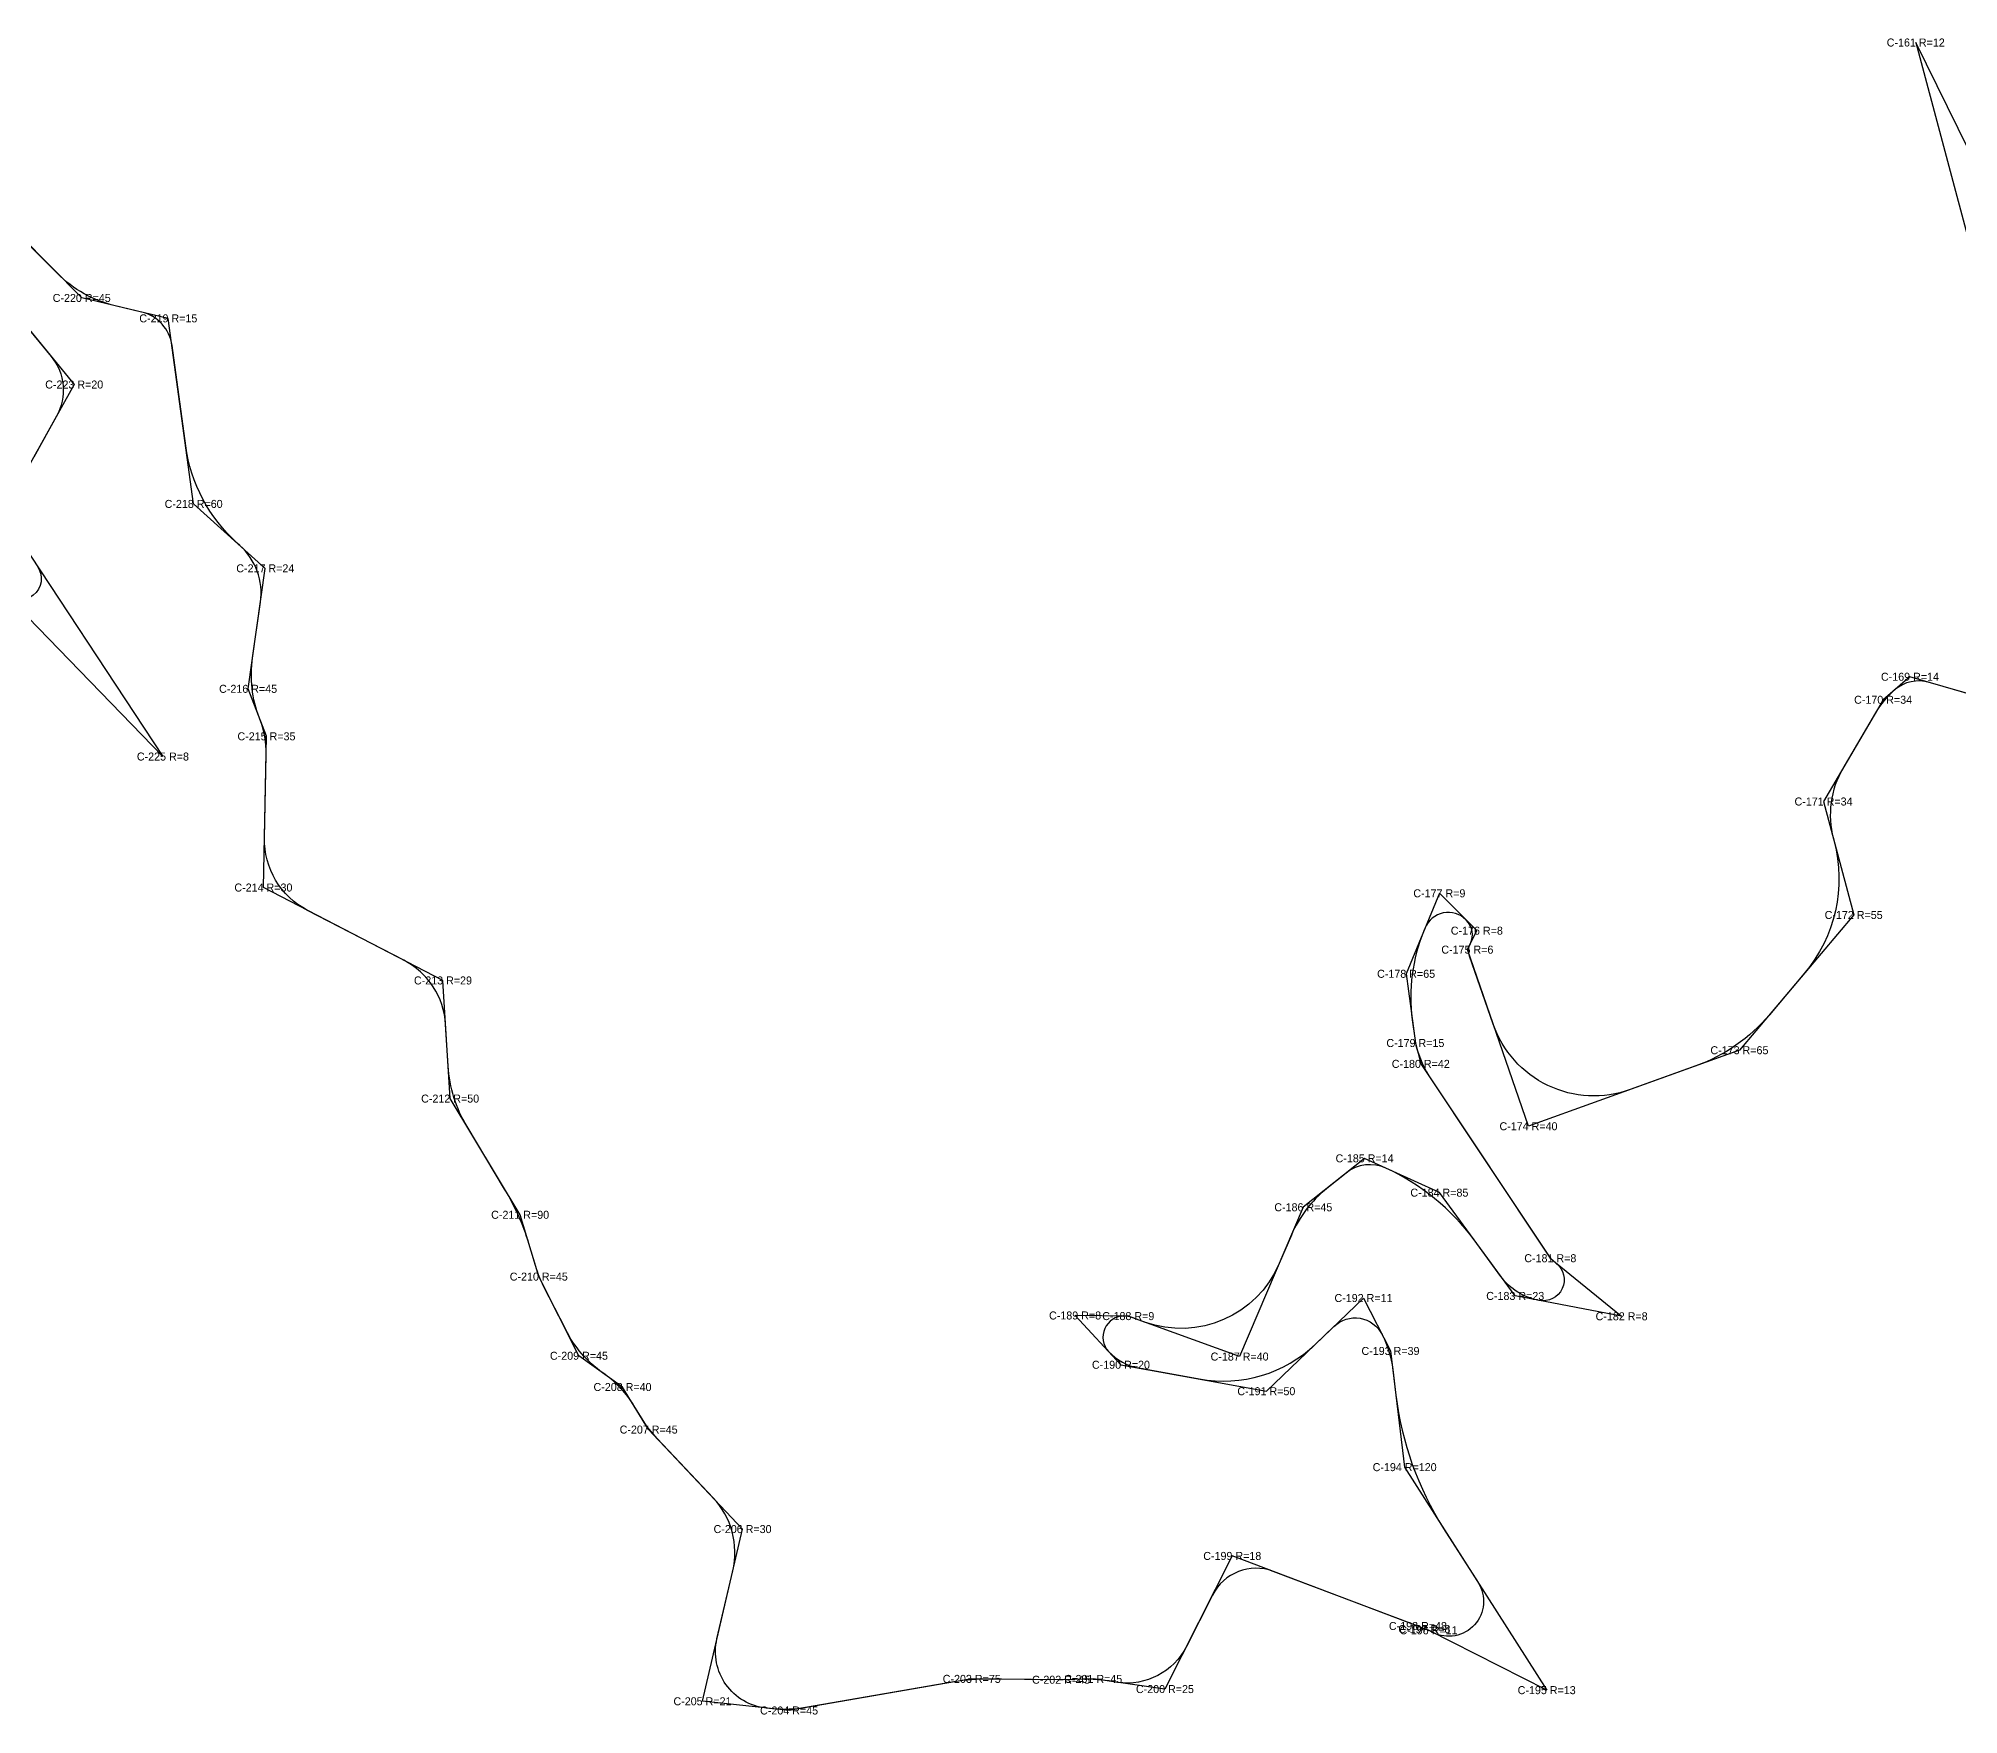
# Model space of a CAD drawing. Header units: metres. Extents: x 607202 to 613062, y 9471423 to 9472878.
# Drawn here: x 607912 to 608632, y 9471423 to 9472051 of the extents above; entities that cross this region are included whole.
import ezdxf
from ezdxf.enums import TextEntityAlignment as Align

# ---------------------------------------------------------------- set-up
doc = ezdxf.new("R2010")
doc.units = ezdxf.units.M
for name, color, linetype in [('EJE', 1, 'Continuous'), ('EJE-PI', 4, 'Continuous'), ('EJE-PI-TXT', 2, 'Continuous')]:
    doc.layers.add(name, color=color, linetype=linetype)

msp = doc.modelspace()

# ---------------------------------------------------------------- linework, layer by layer
at = {"layer": 'EJE'}
for points in [[(608635.32, 9471805.62), (608621.35, 9471809.68, 0.25322), (608608.35, 9471806.86, 0.083083), (608601.16, 9471798.25), (608588.96, 9471777.42, 0.199992), (608585.38, 9471751.12), (608585.63, 9471750.19, -0.245025), (608574.49, 9471700.57), (608561.4, 9471685.08, -0.1316), (608533.79, 9471665.88), (608509.19, 9471657.02, -0.417943), (608457.83, 9471681.57), (608448.99, 9471707.1, -0.201907), (608449.29, 9471711.75, 0.323515), (608447.87, 9471720.45), (608447.62, 9471720.7, 0.533969), (608432.3, 9471717.62), (608431.87, 9471716.58, 0.132013), (608427.51, 9471683.12), (608428.55, 9471675.37, 0.030084), (608428.9, 9471673.6, 0.083862), (608434.67, 9471660.69), (608478.59, 9471594.81, 0.07497), (608480.2, 9471593.05), (608481.51, 9471591.98, -0.778998), (608474.98, 9471577.97, -0.18923), (608460.77, 9471586.95), (608450.7, 9471600.65, 0.127398), (608417.66, 9471627.57, 0.283261), (608402.73, 9471625.74), (608395.52, 9471619.99, 0.124023), (608382.21, 9471602.49), (608377.64, 9471591.77, -0.398281), (608327.18, 9471569.88), (608322.46, 9471571.6, 0.08459), (608319.52, 9471572.13, 0.659349), (608313.66, 9471558.85, 0.161646), (608324.98, 9471552.66), (608347.67, 9471548.53, 0.24061), (608391.23, 9471561.63), (608398.15, 9471568.26, -0.502849), (608416.19, 9471565.22, -0.08782), (608420.18, 9471552.15), (608421.36, 9471542.5, 0.111967), (608439.27, 9471492.53), (608452.21, 9471472.21, -0.762892), (608435.24, 9471453.49), (608434.49, 9471453.87, 0.045826), (608432.65, 9471454.6, -0.039916), (608431.46, 9471455.06, 0.021087), (608427.73, 9471456.65), (608375.4, 9471476.4, 0.383079), (608352.61, 9471467.54), (608342.86, 9471448.27, -0.321144), (608317.05, 9471434.8), (608311.61, 9471435.57, 0.041461), (608304.17, 9471436), (608296.62, 9471435.81, -0.008673), (608295.06, 9471435.8), (608269.16, 9471436.04, 0.045201), (608255.67, 9471434.95), (608200.06, 9471425.33, -0.069319), (608187.65, 9471424.93), (608185.26, 9471425.18, -0.450783), (608166.85, 9471451.07), (608172.79, 9471476.58, 0.251468), (608165.39, 9471503.98), (608144.42, 9471526.19, -0.051621), (608138.79, 9471533.54), (608135.66, 9471538.64, 0.099965), (608124.87, 9471550.24), (608124.03, 9471550.84, -0.1204), (608110.12, 9471567.05), (608101.85, 9471583.36, -0.044167), (608098.89, 9471590.73), (608096.31, 9471599.3, 0.062384), (608087.23, 9471619.75), (608073.15, 9471643.13, -0.120998), (608066.07, 9471665.91), (608065.12, 9471681.45, 0.26407), (608049.45, 9471705.53), (608013.39, 9471724.19, -0.285767), (607997.19, 9471751.44), (607997.82, 9471782.57, 0.097614), (607995.47, 9471795.9), (607995.31, 9471796.3, -0.128368), (607992.73, 9471818.89), (607995.7, 9471839.7, 0.250034), (607987.95, 9471861.02), (607987.01, 9471861.87, -0.177559), (607967.68, 9471898.38), (607962.56, 9471935.93, 0.310383), (607951.13, 9471948.5), (607941.23, 9471950.84, -0.140358), (607919.61, 9471962.94), (607909.64, 9471972.99, 0.687253)], [(607900.45, 9471952.25), (607917.22, 9471931.87, -0.308545), (607919.24, 9471909.43), (607910.68, 9471894.08, 0.27993)], [(607912.21, 9471853.01, -0.910504), (607899.79, 9471843.03)]]:
    msp.add_lwpolyline(points, format="xyb", dxfattribs=at)
at = {"layer": 'EJE-PI'}
for points in [[(608671.9, 9471936.61), (608616.27, 9472049.55), (608648.38, 9471929.22)], [(608650.67, 9471801.16), (608614.09, 9471811.79), (608604.03, 9471803.16), (608581.69, 9471765.02), (608592.99, 9471722.48), (608550.16, 9471671.78), (608471.08, 9471643.28), (608448.16, 9471709.49), (608451.72, 9471716.61), (608437.67, 9471730.6), (608425.2, 9471700.43), (608428.67, 9471674.48), (608430.7, 9471666.66), (608479.26, 9471593.81), (608505.99, 9471572.04), (608466.11, 9471579.67), (608437.67, 9471618.39), (608409.63, 9471631.25), (608386.66, 9471612.91), (608362.77, 9471556.94), (608321.04, 9471572.11), (608301.1, 9471572.34), (608318.29, 9471553.87), (608372.8, 9471543.95), (608409.22, 9471578.88), (608419.34, 9471559.04), (608424.65, 9471515.48), (608477.9, 9471431.88), (608433.6, 9471454.32), (608432.04, 9471454.78), (608429.63, 9471455.93), (608360.03, 9471482.2), (608334.78, 9471432.29), (608307.91, 9471436.09), (608295.84, 9471435.79), (608262.36, 9471436.11), (608193.88, 9471424.26), (608161.41, 9471427.71), (608176.44, 9471492.27), (608141.23, 9471529.57), (608131.44, 9471545.53), (608115.1, 9471557.24), (608100.04, 9471586.91), (608093.05, 9471610.09), (608066.81, 9471653.65), (608064.12, 9471697.94), (607996.81, 9471732.77), (607997.95, 9471789.46), (607991.07, 9471807.26), (607997.51, 9471852.43), (607970.65, 9471876.58), (607961.16, 9471946.14), (607928.69, 9471953.79), (607893.86, 9471988.89)], [(607895.33, 9471958.47), (607925.88, 9471921.34), (607898.97, 9471873.08), (607959.13, 9471781.88), (607877.28, 9471866.23)]]:
    msp.add_lwpolyline(points, dxfattribs=at)

# ---------------------------------------------------------------- texts
at = {"layer": 'EJE-PI-TXT'}
for s, p in [('C-161 R=12', (608616.27, 9472049.55)), ('C-220 R=45', (607928.69, 9471953.79)), ('C-219 R=15', (607961.16, 9471946.14)), ('C-223 R=20', (607925.88, 9471921.34)), ('C-218 R=60', (607970.65, 9471876.58)), ('C-217 R=24', (607997.51, 9471852.43)), ('C-169 R=14', (608614.09, 9471811.79)), ('C-216 R=45', (607991.07, 9471807.26)), ('C-170 R=34', (608604.03, 9471803.16)), ('C-215 R=35', (607997.95, 9471789.46)), ('C-225 R=8', (607959.13, 9471781.88)), ('C-171 R=34', (608581.69, 9471765.02)), ('C-214 R=30', (607996.81, 9471732.77)), ('C-177 R=9', (608437.67, 9471730.6)), ('C-172 R=55', (608592.99, 9471722.48)), ('C-176 R=8', (608451.72, 9471716.61)), ('C-175 R=6', (608448.16, 9471709.49)), ('C-213 R=29', (608064.12, 9471697.94)), ('C-178 R=65', (608425.2, 9471700.43)), ('C-179 R=15', (608428.67, 9471674.48)), ('C-180 R=42', (608430.7, 9471666.66)), ('C-173 R=65', (608550.16, 9471671.78)), ('C-212 R=50', (608066.81, 9471653.65)), ('C-174 R=40', (608471.08, 9471643.28)), ('C-185 R=14', (608409.63, 9471631.25)), ('C-184 R=85', (608437.67, 9471618.39)), ('C-211 R=90', (608093.05, 9471610.09)), ('C-186 R=45', (608386.66, 9471612.91)), ('C-181 R=8', (608479.26, 9471593.81)), ('C-210 R=45', (608100.04, 9471586.91)), ('C-192 R=11', (608409.22, 9471578.88)), ('C-183 R=23', (608466.11, 9471579.67)), ('C-189 R=8', (608301.1, 9471572.34)), ('C-188 R=9', (608321.04, 9471572.11)), ('C-182 R=8', (608505.99, 9471572.04)), ('C-193 R=39', (608419.34, 9471559.04)), ('C-209 R=45', (608115.1, 9471557.24)), ('C-190 R=20', (608318.29, 9471553.87)), ('C-187 R=40', (608362.77, 9471556.94)), ('C-208 R=40', (608131.44, 9471545.53)), ('C-191 R=50', (608372.8, 9471543.95)), ('C-207 R=45', (608141.23, 9471529.57)), ('C-194 R=120', (608424.65, 9471515.48)), ('C-206 R=30', (608176.44, 9471492.27)), ('C-199 R=18', (608360.03, 9471482.2)), ('C-198 R=48', (608429.63, 9471455.93)), ('C-197 R=8', (608432.04, 9471454.78)), ('C-196 R=11', (608433.6, 9471454.32)), ('C-203 R=75', (608262.36, 9471436.11)), ('C-201 R=45', (608307.91, 9471436.09)), ('C-202 R=45', (608295.84, 9471435.79)), ('C-200 R=25', (608334.78, 9471432.29)), ('C-195 R=13', (608477.9, 9471431.88)), ('C-205 R=21', (608161.41, 9471427.71)), ('C-204 R=45', (608193.88, 9471424.26))]:
    msp.add_text(s, height=3, dxfattribs=at).set_placement(p, align=Align.MIDDLE_CENTER)

doc.saveas('drawing.dxf')
